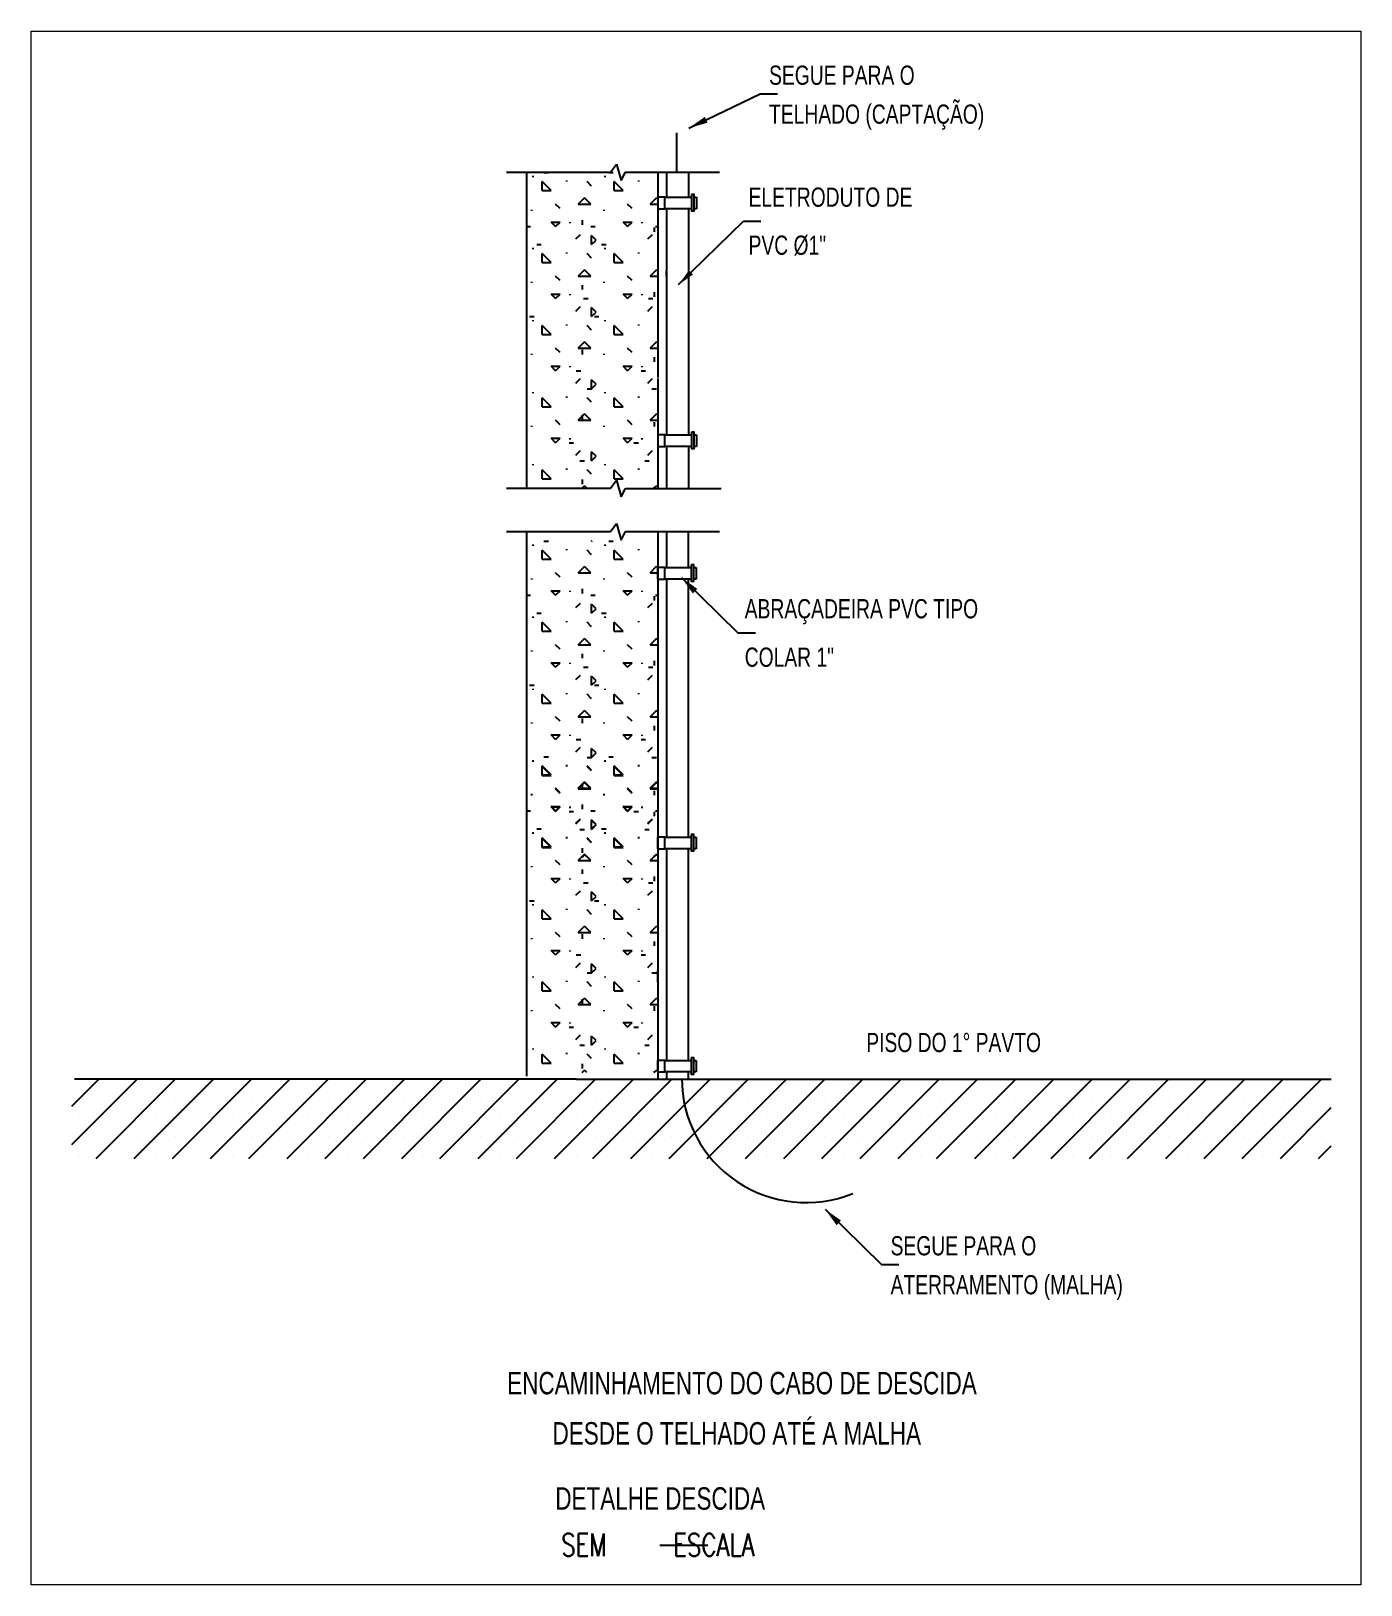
# Model space of a CAD drawing. Header units: inches. Extents: x 462047 to 462370, y 9198028 to 9198209.
# Drawn here: x 462309.04 to 462319.43, y 9198135.23 to 9198147.36 of the extents above; entities that cross this region are included whole.
import ezdxf
from ezdxf.enums import TextEntityAlignment as Align

# ---------------------------------------------------------------- set-up
doc = ezdxf.new("R2010")
doc.units = ezdxf.units.IN
doc.header["$MEASUREMENT"] = 0
for name, color, linetype in [('C01', 1, 'Continuous'), ('C02', 2, 'Continuous'), ('C03', 3, 'Continuous'), ('C04', 4, 'Continuous'), ('C05', 4, 'Continuous'), ('NOTA', 3, 'Continuous')]:
    doc.layers.add(name, color=color, linetype=linetype)
doc.layers.add('I-LIN_CHAMADA', color=9, linetype='Continuous', lineweight=9)
doc.styles.add('100CL', font='romans.shx', dxfattribs={"height": 2.5})
doc.styles.add('140CL', font='ACENT.shx', dxfattribs={"height": 3.5})
doc.styles.add('80CL', font='ACENT.shx', dxfattribs={"height": 2})

# ---------------------------------------------------------------- blocks, each defined once
blk = doc.blocks.new('*X48')
at = {"color": 0}
for p, q in [((0.874, -0.452), (1.326, 0)), ((0.874, -0.187), (1.061, 0)), ((1.042, -0.549), (1.591, 0)), ((1.307, -0.549), (1.856, 0)), ((1.572, -0.549), (2.121, 0)), ((1.837, -0.549), (2.386, 0)), ((2.103, -0.549), (2.652, 0)), ((2.368, -0.549), (2.917, 0)), ((2.633, -0.549), (3.182, 0)), ((2.898, -0.549), (3.447, 0)), ((3.163, -0.549), (3.712, 0)), ((3.428, -0.549), (3.977, 0)), ((3.693, -0.549), (4.243, 0)), ((3.959, -0.549), (4.508, 0)), ((4.224, -0.549), (4.773, 0)), ((4.489, -0.549), (5.038, 0)), ((4.754, -0.549), (5.303, 0)), ((5.019, -0.549), (5.568, 0)), ((5.284, -0.549), (5.834, 0)), ((5.55, -0.549), (6.099, 0)), ((5.815, -0.549), (6.364, 0)), ((6.08, -0.549), (6.629, 0)), ((6.345, -0.549), (6.894, 0)), ((6.61, -0.549), (7.159, 0)), ((6.875, -0.549), (7.425, 0)), ((7.141, -0.549), (7.69, 0)), ((7.406, -0.549), (7.955, 0)), ((7.671, -0.549), (8.22, 0)), ((7.936, -0.549), (8.485, 0)), ((8.201, -0.549), (8.75, 0)), ((8.466, -0.549), (9.016, 0)), ((8.732, -0.549), (9.281, 0)), ((8.997, -0.549), (9.546, 0)), ((0.928, 0), (0.928, 0)), ((1.193, 0), (1.193, 0)), ((1.458, 0), (1.458, 0)), ((1.724, 0), (1.724, 0)), ((1.989, 0), (1.989, 0)), ((2.254, 0), (2.254, 0)), ((2.784, 0), (2.784, 0)), ((3.049, 0), (3.049, 0)), ((3.315, 0), (3.315, 0)), ((3.58, 0), (3.58, 0)), ((3.845, 0), (3.845, 0)), ((4.11, 0), (4.11, 0)), ((4.375, 0), (4.375, 0)), ((4.64, 0), (4.64, 0)), ((4.906, 0), (4.906, 0)), ((5.171, 0), (5.171, 0)), ((5.436, 0), (5.436, 0)), ((5.701, 0), (5.701, 0)), ((5.966, 0), (5.966, 0)), ((6.231, 0), (6.231, 0)), ((6.497, 0), (6.497, 0)), ((6.762, 0), (6.762, 0)), ((7.027, 0), (7.027, 0)), ((7.292, 0), (7.292, 0)), ((7.557, 0), (7.557, 0)), ((7.822, 0), (7.822, 0)), ((8.088, 0), (8.088, 0)), ((8.353, 0), (8.353, 0)), ((8.618, 0), (8.618, 0)), ((8.883, 0), (8.883, 0)), ((9.148, 0), (9.148, 0)), ((9.413, 0), (9.413, 0)), ((1.061, -0.133), (1.061, -0.133)), ((1.326, -0.133), (1.326, -0.133)), ((1.591, -0.133), (1.591, -0.133)), ((1.856, -0.133), (1.856, -0.133)), ((2.121, -0.133), (2.121, -0.133)), ((2.386, -0.133), (2.386, -0.133)), ((2.652, -0.133), (2.652, -0.133)), ((2.917, -0.133), (2.917, -0.133)), ((3.182, -0.133), (3.182, -0.133)), ((3.447, -0.133), (3.447, -0.133)), ((3.712, -0.133), (3.712, -0.133)), ((3.977, -0.133), (3.977, -0.133)), ((4.243, -0.133), (4.243, -0.133)), ((4.508, -0.133), (4.508, -0.133)), ((4.773, -0.133), (4.773, -0.133)), ((5.038, -0.133), (5.038, -0.133)), ((5.303, -0.133), (5.303, -0.133)), ((5.568, -0.133), (5.568, -0.133)), ((5.834, -0.133), (5.834, -0.133)), ((6.099, -0.133), (6.099, -0.133)), ((6.364, -0.133), (6.364, -0.133)), ((6.629, -0.133), (6.629, -0.133)), ((6.894, -0.133), (6.894, -0.133)), ((7.159, -0.133), (7.159, -0.133)), ((7.425, -0.133), (7.425, -0.133)), ((7.69, -0.133), (7.69, -0.133)), ((7.955, -0.133), (7.955, -0.133)), ((8.22, -0.133), (8.22, -0.133)), ((8.485, -0.133), (8.485, -0.133)), ((8.75, -0.133), (8.75, -0.133)), ((9.016, -0.133), (9.016, -0.133)), ((9.262, -0.549), (9.614, -0.197)), ((9.281, -0.133), (9.281, -0.133)), ((9.546, -0.133), (9.546, -0.133)), ((0.928, -0.265), (0.928, -0.265)), ((1.193, -0.265), (1.193, -0.265)), ((1.458, -0.265), (1.458, -0.265)), ((1.724, -0.265), (1.724, -0.265)), ((1.989, -0.265), (1.989, -0.265)), ((2.254, -0.265), (2.254, -0.265)), ((2.519, -0.265), (2.519, -0.265)), ((2.784, -0.265), (2.784, -0.265)), ((3.049, -0.265), (3.049, -0.265)), ((3.315, -0.265), (3.315, -0.265)), ((3.58, -0.265), (3.58, -0.265)), ((3.845, -0.265), (3.845, -0.265)), ((4.11, -0.265), (4.11, -0.265)), ((4.375, -0.265), (4.375, -0.265)), ((4.64, -0.265), (4.64, -0.265)), ((4.906, -0.265), (4.906, -0.265)), ((5.171, -0.265), (5.171, -0.265)), ((5.436, -0.265), (5.436, -0.265)), ((5.701, -0.265), (5.701, -0.265)), ((5.966, -0.265), (5.966, -0.265)), ((6.231, -0.265), (6.231, -0.265)), ((6.497, -0.265), (6.497, -0.265)), ((6.762, -0.265), (6.762, -0.265)), ((7.027, -0.265), (7.027, -0.265)), ((7.292, -0.265), (7.292, -0.265)), ((7.557, -0.265), (7.557, -0.265)), ((7.822, -0.265), (7.822, -0.265)), ((8.088, -0.265), (8.088, -0.265)), ((8.353, -0.265), (8.353, -0.265)), ((8.618, -0.265), (8.618, -0.265)), ((8.883, -0.265), (8.883, -0.265)), ((9.148, -0.265), (9.148, -0.265)), ((9.413, -0.265), (9.413, -0.265)), ((1.061, -0.398), (1.061, -0.398)), ((1.326, -0.398), (1.326, -0.398)), ((1.591, -0.398), (1.591, -0.398)), ((1.856, -0.398), (1.856, -0.398)), ((2.121, -0.398), (2.121, -0.398)), ((2.386, -0.398), (2.386, -0.398)), ((2.652, -0.398), (2.652, -0.398)), ((2.917, -0.398), (2.917, -0.398)), ((3.182, -0.398), (3.182, -0.398)), ((3.447, -0.398), (3.447, -0.398)), ((3.712, -0.398), (3.712, -0.398)), ((3.977, -0.398), (3.977, -0.398)), ((4.243, -0.398), (4.243, -0.398)), ((4.508, -0.398), (4.508, -0.398)), ((4.773, -0.398), (4.773, -0.398)), ((5.038, -0.398), (5.038, -0.398)), ((5.303, -0.398), (5.303, -0.398)), ((5.568, -0.398), (5.568, -0.398)), ((5.834, -0.398), (5.834, -0.398)), ((6.099, -0.398), (6.099, -0.398)), ((6.364, -0.398), (6.364, -0.398)), ((6.629, -0.398), (6.629, -0.398)), ((6.894, -0.398), (6.894, -0.398)), ((7.159, -0.398), (7.159, -0.398)), ((7.425, -0.398), (7.425, -0.398)), ((7.69, -0.398), (7.69, -0.398)), ((7.955, -0.398), (7.955, -0.398)), ((8.22, -0.398), (8.22, -0.398)), ((8.485, -0.398), (8.485, -0.398)), ((8.75, -0.398), (8.75, -0.398)), ((9.016, -0.398), (9.016, -0.398)), ((9.281, -0.398), (9.281, -0.398)), ((9.546, -0.398), (9.546, -0.398)), ((0.928, -0.53), (0.928, -0.53)), ((1.193, -0.53), (1.193, -0.53)), ((1.458, -0.53), (1.458, -0.53)), ((1.724, -0.53), (1.724, -0.53)), ((1.989, -0.53), (1.989, -0.53)), ((2.254, -0.53), (2.254, -0.53)), ((2.519, -0.53), (2.519, -0.53)), ((2.784, -0.53), (2.784, -0.53)), ((3.049, -0.53), (3.049, -0.53)), ((3.315, -0.53), (3.315, -0.53)), ((3.58, -0.53), (3.58, -0.53)), ((3.845, -0.53), (3.845, -0.53)), ((4.11, -0.53), (4.11, -0.53)), ((4.375, -0.53), (4.375, -0.53)), ((4.64, -0.53), (4.64, -0.53)), ((4.906, -0.53), (4.906, -0.53)), ((5.171, -0.53), (5.171, -0.53)), ((5.436, -0.53), (5.436, -0.53)), ((5.701, -0.53), (5.701, -0.53)), ((5.966, -0.53), (5.966, -0.53)), ((6.231, -0.53), (6.231, -0.53)), ((6.497, -0.53), (6.497, -0.53)), ((6.762, -0.53), (6.762, -0.53)), ((7.027, -0.53), (7.027, -0.53)), ((7.292, -0.53), (7.292, -0.53)), ((7.557, -0.53), (7.557, -0.53)), ((7.822, -0.53), (7.822, -0.53)), ((8.088, -0.53), (8.088, -0.53)), ((8.353, -0.53), (8.353, -0.53)), ((8.618, -0.53), (8.618, -0.53)), ((8.883, -0.53), (8.883, -0.53)), ((9.148, -0.53), (9.148, -0.53)), ((9.413, -0.53), (9.413, -0.53)), ((9.527, -0.549), (9.614, -0.462))]:
    blk.add_line(p, q, dxfattribs=at)

msp = doc.modelspace()

# ---------------------------------------------------------------- hatches: boundary and pattern name
at = {"layer": 'C01', "linetype": 'Continuous'}
h = msp.add_hatch(dxfattribs=at)
h.set_pattern_fill('CONCRE', color=256, scale=0.5625, style=0)
h.set_pattern_definition([(0, (462314.7189, 9198143.3056), (0.5625, 0.5625), [0.07031, -0.49219]), (90, (462314.7189, 9198143.3056), (-0.5625, 0.5625), [0.07031, -0.49219]), (135, (462314.78923, 9198143.3056), (-0.5625, 0), [0.09944, -0.69606]), (0, (462314.78923, 9198143.622), (0.5625, 0.5625), [0.07031, -0.49219]), (45, (462314.8244, 9198143.58685), (0, 0.5625), [0.04972, -0.74578]), (135, (462314.8244, 9198143.58685), (-0.5625, 0), [0.04972, -0.74578]), (0, (462315.00017, 9198143.76263), (0.5625, 0.5625), [0.09944, -0.46306]), (45, (462315.00017, 9198143.76263), (0, 0.5625), [0.07031, -0.72518]), (135, (462315.0996, 9198143.76263), (-0.5625, 0), [0.07031, -0.72518]), (90, (462315.10564, 9198143.4462), (-0.5625, 0.5625), [0.07031, -0.49219]), (45, (462315.10564, 9198143.44623), (0, 0.5625), [0.04972, -0.74578]), (135, (462315.1408, 9198143.4814), (-0.5625, 0), [0.04972, -0.74578]), (0, (462314.78923, 9198143.4462), (0.5625, 0.5625), [0.035156, -0.471094]), (0, (462315.2111, 9198143.58685), (0.5625, 0.5625), [0.035156, -0.471094]), (90, (462315.0353, 9198143.65716), (-0.5625, 0.5625), [0.035156, -0.471094]), (135, (462315.10564, 9198143.34076), (-0.5625, 0), [0.04972, -0.74578]), (135, (462314.85954, 9198143.72748), (-0.5625, 0), [0.04972, -0.74578]), (45, (462314.9826, 9198143.49017), (0, 0.5625), [0.04972, -0.74578]), (90, (462314.9123, 9198143.3759), (-0.5625, 0.5625), [0.00879, -0.55371]), (90, (462314.93865, 9198143.6132), (-0.5625, 0.5625), [0.00879, -0.55371]), (90, (462315.2023, 9198143.7099), (-0.5625, 0.5625), [0.00879, -0.55371]), (90, (462315.2111, 9198143.41107), (-0.5625, 0.5625), [0.00879, -0.55371])])
h.paths.add_polyline_path([(462313.935, 9198144.121), (462313.935, 9198144.211), (462313.935, 9198144.464), (462313.935, 9198144.65), (462313.935, 9198144.66), (462313.935, 9198144.975), (462313.935, 9198145.976), (462313.935, 9198146.066), (462313.935, 9198146.262), (462313.684, 9198146.262), (462313.65, 9198146.196), (462313.63, 9198146.263), (462313.565, 9198146.263), (462312.911, 9198146.263), (462312.911, 9198143.794), (462313.565, 9198143.794), (462313.612, 9198143.857), (462313.63, 9198143.793), (462313.684, 9198143.793), (462313.935, 9198143.793)])
h = msp.add_hatch(dxfattribs=at)
h.set_pattern_fill('CONCRE', color=256, scale=0.5625, style=0)
h.set_pattern_definition([(0, (462314.7189, 9198140.42775), (0.5625, 0.5625), [0.07031, -0.49219]), (90, (462314.7189, 9198140.42775), (-0.5625, 0.5625), [0.07031, -0.49219]), (135, (462314.78923, 9198140.42775), (-0.5625, 0), [0.09944, -0.69606]), (0, (462314.78923, 9198140.74416), (0.5625, 0.5625), [0.07031, -0.49219]), (45, (462314.8244, 9198140.709), (0, 0.5625), [0.04972, -0.74578]), (135, (462314.8244, 9198140.709), (-0.5625, 0), [0.04972, -0.74578]), (0, (462315.00017, 9198140.8848), (0.5625, 0.5625), [0.09944, -0.46306]), (45, (462315.00017, 9198140.8848), (0, 0.5625), [0.07031, -0.72518]), (135, (462315.0996, 9198140.8848), (-0.5625, 0), [0.07031, -0.72518]), (90, (462315.10564, 9198140.5684), (-0.5625, 0.5625), [0.07031, -0.49219]), (45, (462315.10564, 9198140.56838), (0, 0.5625), [0.04972, -0.74578]), (135, (462315.1408, 9198140.60353), (-0.5625, 0), [0.04972, -0.74578]), (0, (462314.78923, 9198140.5684), (0.5625, 0.5625), [0.035156, -0.471094]), (0, (462315.2111, 9198140.709), (0.5625, 0.5625), [0.035156, -0.471094]), (90, (462315.0353, 9198140.7793), (-0.5625, 0.5625), [0.035156, -0.471094]), (135, (462315.10564, 9198140.4629), (-0.5625, 0), [0.04972, -0.74578]), (135, (462314.85954, 9198140.84963), (-0.5625, 0), [0.04972, -0.74578]), (45, (462314.9826, 9198140.61232), (0, 0.5625), [0.04972, -0.74578]), (90, (462314.9123, 9198140.49806), (-0.5625, 0.5625), [0.00879, -0.55371]), (90, (462314.93865, 9198140.73537), (-0.5625, 0.5625), [0.00879, -0.55371]), (90, (462315.2023, 9198140.83205), (-0.5625, 0.5625), [0.00879, -0.55371]), (90, (462315.2111, 9198140.5332), (-0.5625, 0.5625), [0.00879, -0.55371])])
h.paths.add_polyline_path([(462313.935, 9198141.243), (462313.935, 9198141.333), (462313.935, 9198141.586), (462313.935, 9198141.772), (462313.935, 9198141.782), (462313.935, 9198142.098), (462313.935, 9198143.099), (462313.935, 9198143.189), (462313.935, 9198143.384), (462313.684, 9198143.384), (462313.65, 9198143.318), (462313.63, 9198143.385), (462313.565, 9198143.385), (462312.911, 9198143.385), (462312.911, 9198140.916), (462313.565, 9198140.916), (462313.612, 9198140.979), (462313.63, 9198140.916), (462313.684, 9198140.916), (462313.935, 9198140.916)])
h = msp.add_hatch(dxfattribs=at)
h.set_pattern_fill('CONCRE', color=256, scale=0.5625, style=0)
h.set_pattern_definition([(0, (462314.7189, 9198138.7446), (0.5625, 0.5625), [0.07031, -0.49219]), (90, (462314.7189, 9198138.7446), (-0.5625, 0.5625), [0.07031, -0.49219]), (135, (462314.78923, 9198138.7446), (-0.5625, 0), [0.09944, -0.69606]), (0, (462314.78923, 9198139.061), (0.5625, 0.5625), [0.07031, -0.49219]), (45, (462314.8244, 9198139.02587), (0, 0.5625), [0.04972, -0.74578]), (135, (462314.8244, 9198139.02587), (-0.5625, 0), [0.04972, -0.74578]), (0, (462315.00017, 9198139.20165), (0.5625, 0.5625), [0.09944, -0.46306]), (45, (462315.00017, 9198139.20165), (0, 0.5625), [0.07031, -0.72518]), (135, (462315.0996, 9198139.20165), (-0.5625, 0), [0.07031, -0.72518]), (90, (462315.10564, 9198138.88524), (-0.5625, 0.5625), [0.07031, -0.49219]), (45, (462315.10564, 9198138.88524), (0, 0.5625), [0.04972, -0.74578]), (135, (462315.1408, 9198138.9204), (-0.5625, 0), [0.04972, -0.74578]), (0, (462314.78923, 9198138.88524), (0.5625, 0.5625), [0.035156, -0.471094]), (0, (462315.2111, 9198139.02587), (0.5625, 0.5625), [0.035156, -0.471094]), (90, (462315.0353, 9198139.0962), (-0.5625, 0.5625), [0.035156, -0.471094]), (135, (462315.10564, 9198138.77977), (-0.5625, 0), [0.04972, -0.74578]), (135, (462314.85954, 9198139.1665), (-0.5625, 0), [0.04972, -0.74578]), (45, (462314.9826, 9198138.9292), (0, 0.5625), [0.04972, -0.74578]), (90, (462314.9123, 9198138.81493), (-0.5625, 0.5625), [0.00879, -0.55371]), (90, (462314.93865, 9198139.05224), (-0.5625, 0.5625), [0.00879, -0.55371]), (90, (462315.2023, 9198139.1489), (-0.5625, 0.5625), [0.00879, -0.55371]), (90, (462315.2111, 9198138.8501), (-0.5625, 0.5625), [0.00879, -0.55371])])
h.paths.add_polyline_path([(462313.935, 9198139.56), (462313.935, 9198139.65), (462313.935, 9198139.903), (462313.935, 9198140.089), (462313.935, 9198140.099), (462313.935, 9198140.414), (462313.935, 9198141.415), (462313.935, 9198141.505), (462313.935, 9198141.701), (462313.684, 9198141.701), (462313.65, 9198141.635), (462313.63, 9198141.702), (462313.565, 9198141.702), (462312.911, 9198141.702), (462312.911, 9198139.233), (462313.565, 9198139.233), (462313.612, 9198139.296), (462313.63, 9198139.233), (462313.684, 9198139.233), (462313.935, 9198139.233)])

# ---------------------------------------------------------------- linework, layer by layer
at = {"layer": 'C01'}
for points in [[(462314.199, 9198146.087), (462314.199, 9198145.96), (462314.219, 9198145.96), (462314.219, 9198146.087)], [(462314.199, 9198144.232), (462314.199, 9198144.104), (462314.219, 9198144.104), (462314.219, 9198144.232)], [(462314.197, 9198143.196), (462314.197, 9198143.068), (462314.217, 9198143.068), (462314.217, 9198143.196)], [(462314.197, 9198141.092), (462314.197, 9198140.965), (462314.217, 9198140.965), (462314.217, 9198141.092)], [(462314.197, 9198139.349), (462314.197, 9198139.221), (462314.217, 9198139.221), (462314.217, 9198139.349)]]:
    msp.add_lwpolyline(points, close=True, dxfattribs=at)
at = {"layer": 'C02'}
for p, q in [((462314.177, 9198146.606), (462314.734, 9198146.874)), ((462314.734, 9198146.874), (462314.869, 9198146.874)), ((462313.565, 9198146.263), (462313.612, 9198146.325)), ((462313.612, 9198146.325), (462313.65, 9198146.196)), ((462312.753, 9198146.263), (462313.565, 9198146.263)), ((462312.911, 9198146.263), (462312.911, 9198143.794)), ((462313.65, 9198146.196), (462313.684, 9198146.262)), ((462313.684, 9198146.262), (462314.002, 9198146.262)), ((462313.935, 9198146.262), (462313.935, 9198144.66)), ((462314.002, 9198146.262), (462314.002, 9198146.066)), ((462314.002, 9198146.262), (462314.418, 9198146.262)), ((462314.175, 9198146.262), (462314.175, 9198146.066)), ((462313.935, 9198146.066), (462313.935, 9198145.976)), ((462313.991, 9198146.066), (462313.935, 9198146.066)), ((462313.935, 9198145.976), (462313.991, 9198145.976)), ((462313.991, 9198146.066), (462314.002, 9198146.066)), ((462313.991, 9198145.976), (462313.991, 9198146.066)), ((462314.199, 9198145.976), (462313.991, 9198145.976)), ((462314.002, 9198146.066), (462314.199, 9198146.066)), ((462314.002, 9198145.976), (462314.002, 9198144.214)), ((462314.175, 9198145.976), (462314.175, 9198144.211)), ((462314.219, 9198146.066), (462314.238, 9198146.066)), ((462314.238, 9198145.976), (462314.219, 9198145.976)), ((462314.238, 9198146.066), (462314.238, 9198145.976)), ((462314.098, 9198145.384), (462314.604, 9198145.879)), ((462314.604, 9198145.879), (462314.739, 9198145.879)), ((462314.002, 9198145.448), (462314.002, 9198145.493)), ((462313.935, 9198144.65), (462313.935, 9198143.793)), ((462313.935, 9198144.211), (462313.935, 9198144.121)), ((462313.991, 9198144.211), (462313.935, 9198144.211)), ((462313.991, 9198144.211), (462314.002, 9198144.211)), ((462313.991, 9198144.121), (462313.991, 9198144.211)), ((462314.002, 9198144.211), (462314.199, 9198144.211)), ((462314.219, 9198144.211), (462314.238, 9198144.211)), ((462314.238, 9198144.211), (462314.238, 9198144.121)), ((462313.935, 9198144.121), (462313.991, 9198144.121)), ((462314.199, 9198144.121), (462313.991, 9198144.121)), ((462314.002, 9198144.121), (462314.002, 9198143.793)), ((462314.175, 9198144.121), (462314.175, 9198143.793)), ((462314.238, 9198144.121), (462314.219, 9198144.121)), ((462312.753, 9198143.794), (462313.565, 9198143.794)), ((462313.565, 9198143.794), (462313.612, 9198143.857)), ((462313.612, 9198143.857), (462313.65, 9198143.727)), ((462313.65, 9198143.727), (462313.684, 9198143.793)), ((462313.684, 9198143.793), (462314.43, 9198143.793)), ((462312.753, 9198143.456), (462313.565, 9198143.456)), ((462312.911, 9198143.456), (462312.911, 9198139.204)), ((462313.565, 9198143.456), (462313.612, 9198143.519)), ((462313.612, 9198143.519), (462313.65, 9198143.39)), ((462313.65, 9198143.39), (462313.684, 9198143.456)), ((462313.684, 9198143.456), (462314.418, 9198143.456)), ((462313.935, 9198143.456), (462313.935, 9198139.175)), ((462314.002, 9198143.456), (462314.002, 9198143.175)), ((462314.173, 9198143.456), (462314.173, 9198143.175)), ((462313.933, 9198143.175), (462313.933, 9198143.085)), ((462313.989, 9198143.175), (462313.933, 9198143.175)), ((462313.989, 9198143.085), (462313.989, 9198143.175)), ((462313.989, 9198143.175), (462314, 9198143.175)), ((462314, 9198143.175), (462314.197, 9198143.175)), ((462314.217, 9198143.175), (462314.236, 9198143.175)), ((462314.236, 9198143.175), (462314.236, 9198143.085)), ((462313.933, 9198143.085), (462313.989, 9198143.085)), ((462314.197, 9198143.085), (462313.989, 9198143.085)), ((462314.002, 9198143.085), (462314.002, 9198141.071)), ((462314.12, 9198143.097), (462314.561, 9198142.665)), ((462314.173, 9198143.085), (462314.173, 9198141.071)), ((462314.236, 9198143.085), (462314.217, 9198143.085)), ((462314.561, 9198142.665), (462314.697, 9198142.665)), ((462313.933, 9198141.071), (462313.933, 9198140.981)), ((462313.989, 9198141.071), (462313.933, 9198141.071)), ((462313.989, 9198140.981), (462313.989, 9198141.071)), ((462313.989, 9198141.071), (462314, 9198141.071)), ((462314, 9198141.071), (462314.197, 9198141.071)), ((462314.217, 9198141.071), (462314.236, 9198141.071)), ((462314.236, 9198141.071), (462314.236, 9198140.981)), ((462313.933, 9198140.981), (462313.989, 9198140.981)), ((462314.197, 9198140.981), (462313.989, 9198140.981)), ((462314.002, 9198140.981), (462314.002, 9198139.328)), ((462314.173, 9198140.981), (462314.173, 9198139.328)), ((462314.236, 9198140.981), (462314.217, 9198140.981)), ((462313.933, 9198140.03), (462313.933, 9198139.94)), ((462313.933, 9198139.328), (462313.933, 9198139.238)), ((462313.989, 9198139.328), (462313.933, 9198139.328)), ((462313.989, 9198139.238), (462313.989, 9198139.328)), ((462313.989, 9198139.328), (462314, 9198139.328)), ((462314, 9198139.328), (462314.197, 9198139.328)), ((462314.217, 9198139.328), (462314.236, 9198139.328)), ((462314.236, 9198139.328), (462314.236, 9198139.238)), ((462313.299, 9198139.181), (462309.381, 9198139.181)), ((462313.299, 9198139.181), (462314.587, 9198139.181)), ((462313.933, 9198139.238), (462313.989, 9198139.238)), ((462314.197, 9198139.238), (462313.989, 9198139.238)), ((462314.002, 9198139.238), (462314.002, 9198139.181)), ((462314.173, 9198139.238), (462314.173, 9198139.181)), ((462314.236, 9198139.238), (462314.217, 9198139.238)), ((462314.587, 9198139.181), (462319.193, 9198139.181)), ((462315.242, 9198138.166), (462315.683, 9198137.734)), ((462315.683, 9198137.734), (462315.818, 9198137.734))]:
    msp.add_line(p, q, dxfattribs=at)
for points in [[(462314.323, 9198146.648), (462314.302, 9198146.693), (462314.177, 9198146.606)], [(462314.178, 9198145.495), (462314.21, 9198145.463), (462314.098, 9198145.384)], [(462314.209, 9198142.973), (462314.244, 9198143.009), (462314.12, 9198143.097)], [(462315.331, 9198138.042), (462315.366, 9198138.078), (462315.242, 9198138.166)]]:
    msp.add_solid(points, dxfattribs=at)
at = {"layer": 'C04', "color": 5}
msp.add_line((462313.952, 9198135.543), (462314.327, 9198135.543), dxfattribs=at)
at = {"layer": 'C05'}
msp.add_line((462314.083, 9198146.262), (462314.083, 9198146.569), dxfattribs=at)
msp.add_arc((462315.092, 9198139.187), 0.969, 180, 292.1483, dxfattribs=at)
at = {"layer": 'I-LIN_CHAMADA'}
msp.add_lwpolyline([(462309.042, 9198147.363), (462319.425, 9198147.363), (462319.425, 9198135.234), (462309.042, 9198135.234)], close=True, dxfattribs=at)

# ---------------------------------------------------------------- block references
at = {"layer": 'C01', "xscale": 1.125, "yscale": 1.125, "zscale": 1.125}
msp.add_blockref('*X48', (462308.377, 9198139.181), dxfattribs=at)

# ---------------------------------------------------------------- texts
at = {"layer": 'C03', "style": '80CL', "width": 0.75}
for s, p in [('SEGUE PARA O', (462314.804, 9198146.944)), ('TELHADO (CAPTAÇÃO)', (462314.804, 9198146.64)), ('PISO DO 1%%D PAVTO', (462315.563, 9198139.393)), ('SEGUE PARA O', (462315.753, 9198137.806)), ('ATERRAMENTO (MALHA)', (462315.753, 9198137.502))]:
    msp.add_text(s, height=0.15, dxfattribs=at).set_placement(p)
at = {"layer": 'C04', "color": 5, "style": '140CL', "width": 0.75}
for s, p in [('ENCAMINHAMENTO DO CABO DE DESCIDA ', (462314.617, 9198136.669)), ('DESDE O TELHADO ATÉ A MALHA', (462314.552, 9198136.277))]:
    msp.add_text(s, height=0.175, dxfattribs=at).set_placement(p, align=Align.BOTTOM_CENTER)
at = {"layer": 'C04', "color": 5, "style": '100CL', "width": 0.75}
msp.add_text('SEM     ESCALA', height=0.175, dxfattribs=at).set_placement((462313.182, 9198135.459))
at = {"layer": 'C05', "style": '140CL', "width": 0.75}
msp.add_text('DETALHE DESCIDA', height=0.175, dxfattribs=at).set_placement((462313.135, 9198135.821))
at = {"layer": 'NOTA', "style": '80CL', "width": 0.75}
for s, p in [('ELETRODUTO DE', (462314.644, 9198145.992)), ('PVC %%C1"', (462314.644, 9198145.617)), ('ABRAÇADEIRA PVC TIPO', (462314.614, 9198142.779)), ('COLAR 1"', (462314.614, 9198142.401))]:
    msp.add_text(s, height=0.15, dxfattribs=at).set_placement(p)

doc.saveas('drawing.dxf')
